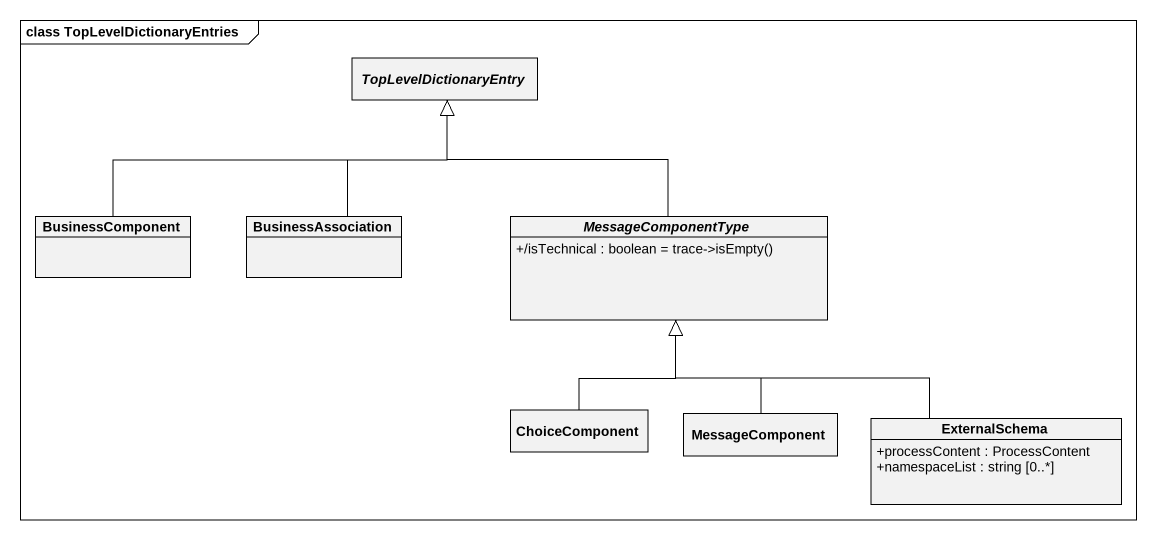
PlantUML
@startuml
mainframe class TopLevelDictionaryEntries
hide circle
hide empty members
skinparam classAttributeIconSize 0
abstract class TopLevelDictionaryEntry
class BusinessComponent
class BusinessAssociation
abstract class MessageComponentType {
  {field} +/isTechnical : boolean = trace->isEmpty()
}
class ChoiceComponent
class MessageComponent
class ExternalSchema {
  +processContent : ProcessContent
  +namespaceList : string [0..*]
}
BusinessComponent -right-|> TopLevelDictionaryEntry
BusinessAssociation -up-|> TopLevelDictionaryEntry
MessageComponentType -up-|> TopLevelDictionaryEntry
ChoiceComponent -up-|> MessageComponentType
MessageComponent -up-|> MessageComponentType
ExternalSchema -left-|> MessageComponentType
@enduml
